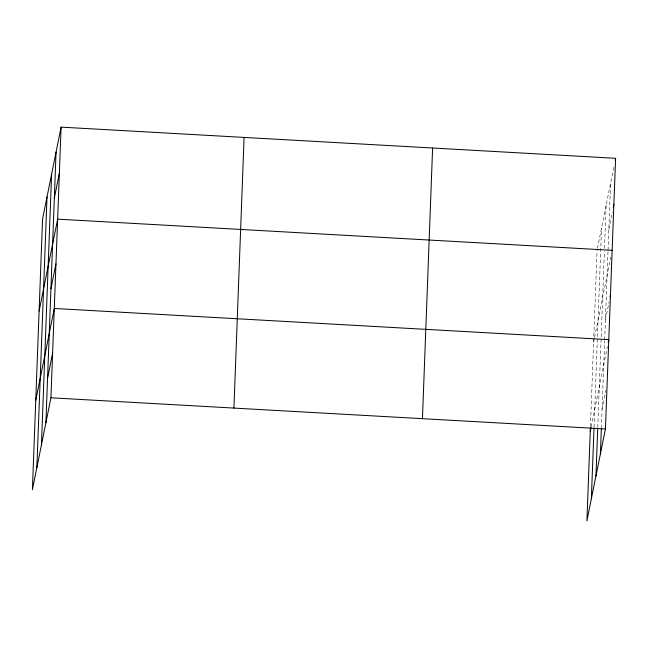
<?xml version="1.0" encoding="UTF-8"?>
<svg xmlns="http://www.w3.org/2000/svg" width="648" height="648" viewBox="0 0 648 648"><rect width="100%" height="100%" fill="white"/><g stroke="black" fill="none" stroke-linecap="round" stroke-linejoin="round"><path stroke-width="0.49" stroke-dasharray="3.24 2.43" d="M590.441 426.595L597.067 250.209M594.038 427.332L601.522 228.12M597.772 427.397L604.382 251.375M604.495 248.37L606.107 205.359M601.368 428.134L604.649 340.799M604.681 339.803L608.01 251.294M608.051 250.29L610.562 183.271M597.456 248.289L614.053 165.985M608.837 229.287L612.32 211.993M593.609 342.233L594.386 338.394M594.581 337.43L610.789 257.045M605.426 319.958L609.112 301.709M591.227 426.749L607.435 346.364M602.073 409.277L605.953 390.064"/><path stroke-width="0.97" d="M36.855 467.613L47.02 196.952M41.44 444.852L51.605 174.191M45.895 422.763L56.06 152.102M61.098 127.129L42.566 219.04L32.4 489.702L50.933 397.791L61.098 127.129L615.6 158.298L605.435 428.96L586.902 520.87L590.409 427.583M233.92 408.078L244.085 137.417M422.447 418.673L432.613 148.011M591.357 498.782L594.005 428.32M595.941 476.021L597.731 428.385M600.396 453.932L601.328 429.122M54.335 198.118L59.373 173.138M39.107 311.064L57.64 219.154L612.141 250.322M50.933 288.789L55.963 263.809M35.753 400.383L54.286 308.472L608.788 339.641L608.205 342.525M47.571 378.108L52.61 353.136M615.211 160.218L615.6 158.298M613.292 207.19L613.875 204.314M610.076 296.906L610.465 294.986M590.255 431.552L591.033 427.712M50.933 397.791L605.435 428.96"/></g></svg>
